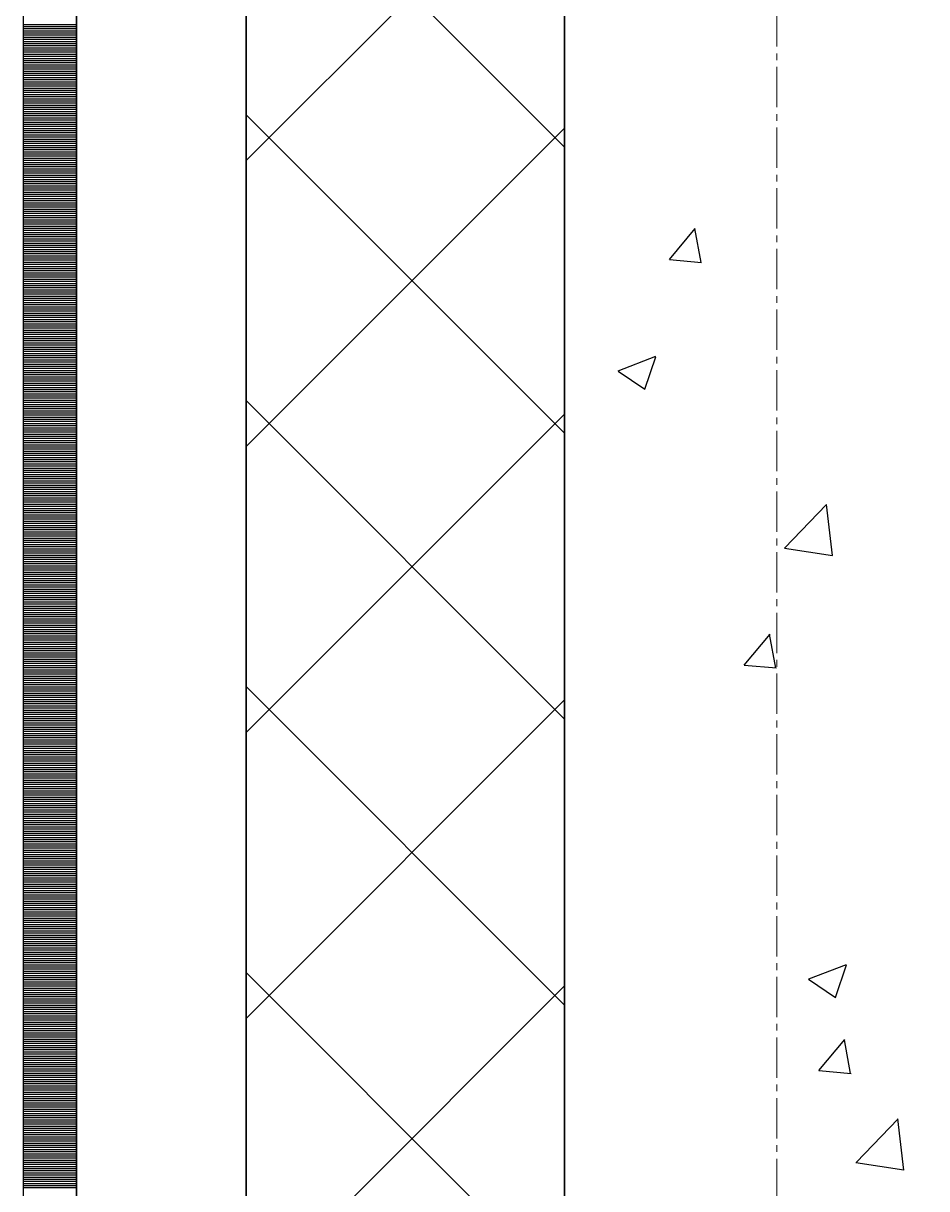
# Model space of a CAD drawing. Header units: millimetres. Extents: x 538266 to 1167394, y 114608 to 637157.
# Drawn here: x 1046079 to 1046504, y 517222 to 517771 of the extents above; entities that cross this region are included whole.
import ezdxf

# ---------------------------------------------------------------- set-up
doc = ezdxf.new("R2010")
doc.units = ezdxf.units.MM
doc.linetypes.add('CENTER2', pattern=[28.575, 19.05, -3.175, 3.175, -3.175])
doc.linetypes.add('DASHED', pattern=[19.05, 12.7, -6.35])
for name, color, linetype, lineweight in [('0) шт стен 3 эт', 150, 'Continuous', 60), ('АР_Стены ПЕНОблок', 52, 'Continuous', 20), ('АР_Тонкая', 254, 'Continuous', 5), ('АР_Утеплитель', 31, 'Continuous', 0), ('АР_Штриховка', 8, 'Continuous', 0)]:
    doc.layers.add(name, color=color, linetype=linetype, lineweight=lineweight)
doc.layers.add('АР_Делит', color=120, linetype='Continuous', lineweight=0, plot=False)
doc.layers.add('РД_Оси_100', color=7, linetype='Continuous', lineweight=0, true_color=0x525252)

# ---------------------------------------------------------------- blocks, each defined once
blk = doc.blocks.new('СОШ_2200_АР_ОСИ_М100_28.05.24')
at = {"layer": 'АР_Делит', "color": 251, "linetype": 'DASHED', "true_color": 0x636466}
blk.add_lwpolyline([(114955, 135155), (114955, -355), (93595.036, -355), (93595.036, 13855), (94145, 13855), (94145, 68320), (66055, 68320), (66055, 13857.73), (83455, 13857.73), (83455, -355), (45245, -355), (45245, 13145), (44695, 13145), (44695, 26755), (45245, 26755), (45245, 68320), (20455, 68320), (20455, 26755), (27955, 26755), (27955, 13145), (-355, 13145), (-355, 100855)], dxfattribs=at)
at = {"layer": 'РД_Оси_100', "color": 251, "linetype": 'CENTER2', "true_color": 0x636466}
blk.add_line((0, -6155), (0, 139938.679), dxfattribs=at)
blk = doc.blocks.new('3_этаж1')
at = {"layer": 'АР_Стены ПЕНОблок', "color": 18, "linetype": 'Continuous', "lineweight": 25, "true_color": 0x000000}
blk.add_line((684283.57, 587568.74), (684283.57, 511368.74), dxfattribs=at)
at = {"layer": 'АР_Тонкая', "color": 18, "linetype": 'Continuous', "lineweight": 25, "true_color": 0x000000}
for p, q in [((684028.57, 587568.74), (684028.57, 511368.74)), ((684053.57, 587568.74), (684053.57, 511368.74)), ((684053.57, 511368.74), (684053.57, 587568.74)), ((684133.57, 511368.74), (684133.57, 587568.74))]:
    blk.add_line(p, q, dxfattribs=at)
at = {"layer": 'АР_Утеплитель', "color": 18, "linetype": 'Continuous', "lineweight": 25, "true_color": 0x000000}
for p, q in [((684133.57, 587568.74), (684133.57, 511368.74)), ((684283.57, 511368.74), (684283.57, 587568.74))]:
    blk.add_line(p, q, dxfattribs=at)
at = {"layer": 'АР_Штриховка', "color": 18, "linetype": 'Continuous', "lineweight": 25, "true_color": 0x000000}
for p, q in [((684283.57, 517712.64), (684133.57, 517862.64)), ((684133.57, 517706.35), (684283.57, 517856.35)), ((684028.57, 517770.49), (684053.57, 517770.49)), ((684028.57, 517769.49), (684053.57, 517769.49)), ((684028.57, 517768.49), (684053.57, 517768.49)), ((684028.57, 517767.49), (684053.57, 517767.49)), ((684028.57, 517766.49), (684053.57, 517766.49)), ((684028.57, 517765.49), (684053.57, 517765.49)), ((684028.57, 517764.49), (684053.57, 517764.49)), ((684028.57, 517763.49), (684053.57, 517763.49)), ((684028.57, 517762.49), (684053.57, 517762.49)), ((684028.57, 517761.49), (684053.57, 517761.49)), ((684028.57, 517760.49), (684053.57, 517760.49)), ((684028.57, 517759.49), (684053.57, 517759.49)), ((684028.57, 517758.49), (684053.57, 517758.49)), ((684028.57, 517757.49), (684053.57, 517757.49)), ((684028.57, 517756.49), (684053.57, 517756.49)), ((684028.57, 517755.49), (684053.57, 517755.49)), ((684028.57, 517754.49), (684053.57, 517754.49)), ((684028.57, 517753.49), (684053.57, 517753.49)), ((684028.57, 517752.49), (684053.57, 517752.49)), ((684028.57, 517751.49), (684053.57, 517751.49)), ((684028.57, 517750.49), (684053.57, 517750.49)), ((684028.57, 517749.49), (684053.57, 517749.49)), ((684028.57, 517748.49), (684053.57, 517748.49)), ((684028.57, 517747.49), (684053.57, 517747.49)), ((684028.57, 517746.49), (684053.57, 517746.49)), ((684028.57, 517745.49), (684053.57, 517745.49)), ((684028.57, 517744.49), (684053.57, 517744.49)), ((684028.57, 517743.49), (684053.57, 517743.49)), ((684028.57, 517742.49), (684053.57, 517742.49)), ((684028.57, 517741.49), (684053.57, 517741.49)), ((684028.57, 517740.49), (684053.57, 517740.49)), ((684028.57, 517739.49), (684053.57, 517739.49)), ((684028.57, 517738.49), (684053.57, 517738.49)), ((684028.57, 517737.49), (684053.57, 517737.49)), ((684028.57, 517736.49), (684053.57, 517736.49)), ((684028.57, 517735.49), (684053.57, 517735.49)), ((684028.57, 517734.49), (684053.57, 517734.49)), ((684028.57, 517733.49), (684053.57, 517733.49)), ((684028.57, 517732.49), (684053.57, 517732.49)), ((684028.57, 517731.49), (684053.57, 517731.49)), ((684028.57, 517730.49), (684053.57, 517730.49)), ((684028.57, 517729.49), (684053.57, 517729.49)), ((684028.57, 517728.49), (684053.57, 517728.49)), ((684028.57, 517727.49), (684053.57, 517727.49)), ((684028.57, 517726.49), (684053.57, 517726.49)), ((684028.57, 517725.49), (684053.57, 517725.49)), ((684028.57, 517724.49), (684053.57, 517724.49)), ((684028.57, 517723.49), (684053.57, 517723.49)), ((684283.57, 517577.93), (684133.57, 517727.93)), ((684028.57, 517722.49), (684053.57, 517722.49)), ((684028.57, 517721.49), (684053.57, 517721.49)), ((684028.57, 517720.49), (684053.57, 517720.49)), ((684028.57, 517719.49), (684053.57, 517719.49)), ((684028.57, 517718.49), (684053.57, 517718.49)), ((684133.57, 517571.64), (684283.57, 517721.64)), ((684028.57, 517717.49), (684053.57, 517717.49)), ((684028.57, 517716.49), (684053.57, 517716.49)), ((684028.57, 517715.49), (684053.57, 517715.49)), ((684028.57, 517714.49), (684053.57, 517714.49)), ((684028.57, 517713.49), (684053.57, 517713.49)), ((684028.57, 517712.49), (684053.57, 517712.49)), ((684028.57, 517711.49), (684053.57, 517711.49)), ((684028.57, 517710.49), (684053.57, 517710.49)), ((684028.57, 517709.49), (684053.57, 517709.49)), ((684028.57, 517708.49), (684053.57, 517708.49)), ((684028.57, 517707.49), (684053.57, 517707.49)), ((684028.57, 517706.49), (684053.57, 517706.49)), ((684028.57, 517705.49), (684053.57, 517705.49)), ((684028.57, 517704.49), (684053.57, 517704.49)), ((684028.57, 517703.49), (684053.57, 517703.49)), ((684028.57, 517702.49), (684053.57, 517702.49)), ((684028.57, 517701.49), (684053.57, 517701.49)), ((684028.57, 517700.49), (684053.57, 517700.49)), ((684028.57, 517699.49), (684053.57, 517699.49)), ((684028.57, 517698.49), (684053.57, 517698.49)), ((684028.57, 517697.49), (684053.57, 517697.49)), ((684028.57, 517696.49), (684053.57, 517696.49)), ((684028.57, 517695.49), (684053.57, 517695.49)), ((684028.57, 517694.49), (684053.57, 517694.49)), ((684028.57, 517693.49), (684053.57, 517693.49)), ((684028.57, 517692.49), (684053.57, 517692.49)), ((684028.57, 517691.49), (684053.57, 517691.49)), ((684028.57, 517690.49), (684053.57, 517690.49)), ((684028.57, 517689.49), (684053.57, 517689.49)), ((684028.57, 517688.49), (684053.57, 517688.49)), ((684028.57, 517687.49), (684053.57, 517687.49)), ((684028.57, 517686.49), (684053.57, 517686.49)), ((684028.57, 517685.49), (684053.57, 517685.49)), ((684028.57, 517684.49), (684053.57, 517684.49)), ((684028.57, 517683.49), (684053.57, 517683.49)), ((684028.57, 517682.49), (684053.57, 517682.49)), ((684028.57, 517681.49), (684053.57, 517681.49)), ((684028.57, 517680.49), (684053.57, 517680.49)), ((684028.57, 517679.49), (684053.57, 517679.49)), ((684028.57, 517678.49), (684053.57, 517678.49)), ((684028.57, 517677.49), (684053.57, 517677.49)), ((684028.57, 517676.49), (684053.57, 517676.49)), ((684028.57, 517675.49), (684053.57, 517675.49)), ((684028.57, 517674.49), (684053.57, 517674.49)), ((684332.97, 517659.72), (684345.21, 517674.31)), ((684347.91, 517658.34), (684344.97, 517674.26)), ((684028.57, 517673.49), (684053.57, 517673.49)), ((684028.57, 517672.49), (684053.57, 517672.49)), ((684028.57, 517671.49), (684053.57, 517671.49)), ((684028.57, 517670.49), (684053.57, 517670.49)), ((684028.57, 517669.49), (684053.57, 517669.49)), ((684028.57, 517668.49), (684053.57, 517668.49)), ((684028.57, 517667.49), (684053.57, 517667.49)), ((684028.57, 517666.49), (684053.57, 517666.49)), ((684028.57, 517665.49), (684053.57, 517665.49)), ((684028.57, 517664.49), (684053.57, 517664.49)), ((684028.57, 517663.49), (684053.57, 517663.49)), ((684028.57, 517662.49), (684053.57, 517662.49)), ((684028.57, 517661.49), (684053.57, 517661.49)), ((684028.57, 517660.49), (684053.57, 517660.49)), ((684028.57, 517659.49), (684053.57, 517659.49)), ((684028.57, 517658.49), (684053.57, 517658.49)), ((684332.97, 517659.71), (684348.15, 517658.38)), ((684028.57, 517657.49), (684053.57, 517657.49)), ((684028.57, 517656.49), (684053.57, 517656.49)), ((684028.57, 517655.49), (684053.57, 517655.49)), ((684028.57, 517654.49), (684053.57, 517654.49)), ((684028.57, 517653.49), (684053.57, 517653.49)), ((684028.57, 517652.49), (684053.57, 517652.49)), ((684028.57, 517651.49), (684053.57, 517651.49)), ((684028.57, 517650.49), (684053.57, 517650.49)), ((684028.57, 517649.49), (684053.57, 517649.49)), ((684028.57, 517648.49), (684053.57, 517648.49)), ((684028.57, 517647.49), (684053.57, 517647.49)), ((684028.57, 517646.49), (684053.57, 517646.49)), ((684028.57, 517645.49), (684053.57, 517645.49)), ((684028.57, 517644.49), (684053.57, 517644.49)), ((684028.57, 517643.49), (684053.57, 517643.49)), ((684028.57, 517642.49), (684053.57, 517642.49)), ((684028.57, 517641.49), (684053.57, 517641.49)), ((684028.57, 517640.49), (684053.57, 517640.49)), ((684028.57, 517639.49), (684053.57, 517639.49)), ((684028.57, 517638.49), (684053.57, 517638.49)), ((684028.57, 517637.49), (684053.57, 517637.49)), ((684028.57, 517636.49), (684053.57, 517636.49)), ((684028.57, 517635.49), (684053.57, 517635.49)), ((684028.57, 517634.49), (684053.57, 517634.49)), ((684028.57, 517633.49), (684053.57, 517633.49)), ((684028.57, 517632.49), (684053.57, 517632.49)), ((684028.57, 517631.49), (684053.57, 517631.49)), ((684028.57, 517630.49), (684053.57, 517630.49)), ((684028.57, 517629.49), (684053.57, 517629.49)), ((684028.57, 517628.49), (684053.57, 517628.49)), ((684028.57, 517627.49), (684053.57, 517627.49)), ((684028.57, 517626.49), (684053.57, 517626.49)), ((684028.57, 517625.49), (684053.57, 517625.49)), ((684028.57, 517624.49), (684053.57, 517624.49)), ((684028.57, 517623.49), (684053.57, 517623.49)), ((684028.57, 517622.49), (684053.57, 517622.49)), ((684028.57, 517621.49), (684053.57, 517621.49)), ((684028.57, 517620.49), (684053.57, 517620.49)), ((684028.57, 517619.49), (684053.57, 517619.49)), ((684028.57, 517618.49), (684053.57, 517618.49)), ((684028.57, 517617.49), (684053.57, 517617.49)), ((684028.57, 517616.49), (684053.57, 517616.49)), ((684028.57, 517615.49), (684053.57, 517615.49)), ((684028.57, 517614.49), (684053.57, 517614.49)), ((684308.88, 517607.29), (684326.66, 517614.12)), ((684321.44, 517598.59), (684326.59, 517613.93)), ((684028.57, 517613.49), (684053.57, 517613.49)), ((684028.57, 517612.49), (684053.57, 517612.49)), ((684028.57, 517611.49), (684053.57, 517611.49)), ((684028.57, 517610.49), (684053.57, 517610.49)), ((684028.57, 517609.49), (684053.57, 517609.49)), ((684028.57, 517608.49), (684053.57, 517608.49)), ((684028.57, 517607.49), (684053.57, 517607.49)), ((684028.57, 517606.49), (684053.57, 517606.49)), ((684028.57, 517605.49), (684053.57, 517605.49)), ((684028.57, 517604.49), (684053.57, 517604.49)), ((684028.57, 517603.49), (684053.57, 517603.49)), ((684308.8, 517607.11), (684321.43, 517598.59)), ((684028.57, 517602.49), (684053.57, 517602.49)), ((684028.57, 517601.49), (684053.57, 517601.49)), ((684028.57, 517600.49), (684053.57, 517600.49)), ((684028.57, 517599.49), (684053.57, 517599.49)), ((684028.57, 517598.49), (684053.57, 517598.49)), ((684028.57, 517597.49), (684053.57, 517597.49)), ((684028.57, 517596.49), (684053.57, 517596.49)), ((684028.57, 517595.49), (684053.57, 517595.49)), ((684028.57, 517594.49), (684053.57, 517594.49)), ((684028.57, 517593.49), (684053.57, 517593.49)), ((684028.57, 517592.49), (684053.57, 517592.49)), ((684283.57, 517443.23), (684133.57, 517593.23)), ((684028.57, 517591.49), (684053.57, 517591.49)), ((684028.57, 517590.49), (684053.57, 517590.49)), ((684028.57, 517589.49), (684053.57, 517589.49)), ((684028.57, 517588.49), (684053.57, 517588.49)), ((684028.57, 517587.49), (684053.57, 517587.49)), ((684028.57, 517586.49), (684053.57, 517586.49)), ((684133.57, 517436.94), (684283.57, 517586.94)), ((684028.57, 517585.49), (684053.57, 517585.49)), ((684028.57, 517584.49), (684053.57, 517584.49)), ((684028.57, 517583.49), (684053.57, 517583.49)), ((684028.57, 517582.49), (684053.57, 517582.49)), ((684028.57, 517581.49), (684053.57, 517581.49)), ((684028.57, 517580.49), (684053.57, 517580.49)), ((684028.57, 517579.49), (684053.57, 517579.49)), ((684028.57, 517578.49), (684053.57, 517578.49)), ((684028.57, 517577.49), (684053.57, 517577.49)), ((684028.57, 517576.49), (684053.57, 517576.49)), ((684028.57, 517575.49), (684053.57, 517575.49)), ((684028.57, 517574.49), (684053.57, 517574.49)), ((684028.57, 517573.49), (684053.57, 517573.49)), ((684028.57, 517572.49), (684053.57, 517572.49)), ((684028.57, 517571.49), (684053.57, 517571.49)), ((684028.57, 517570.49), (684053.57, 517570.49)), ((684028.57, 517569.49), (684053.57, 517569.49)), ((684028.57, 517568.49), (684053.57, 517568.49)), ((684028.57, 517567.49), (684053.57, 517567.49)), ((684028.57, 517566.49), (684053.57, 517566.49)), ((684028.57, 517565.49), (684053.57, 517565.49)), ((684028.57, 517564.49), (684053.57, 517564.49)), ((684028.57, 517563.49), (684053.57, 517563.49)), ((684028.57, 517562.49), (684053.57, 517562.49)), ((684028.57, 517561.49), (684053.57, 517561.49)), ((684028.57, 517560.49), (684053.57, 517560.49)), ((684028.57, 517559.49), (684053.57, 517559.49)), ((684028.57, 517558.49), (684053.57, 517558.49)), ((684028.57, 517557.49), (684053.57, 517557.49)), ((684028.57, 517556.49), (684053.57, 517556.49)), ((684028.57, 517555.49), (684053.57, 517555.49)), ((684028.57, 517554.49), (684053.57, 517554.49)), ((684028.57, 517553.49), (684053.57, 517553.49)), ((684028.57, 517552.49), (684053.57, 517552.49)), ((684028.57, 517551.49), (684053.57, 517551.49)), ((684028.57, 517550.49), (684053.57, 517550.49)), ((684028.57, 517549.49), (684053.57, 517549.49)), ((684028.57, 517548.49), (684053.57, 517548.49)), ((684028.57, 517547.49), (684053.57, 517547.49)), ((684028.57, 517546.49), (684053.57, 517546.49)), ((684028.57, 517545.49), (684053.57, 517545.49)), ((684028.57, 517544.49), (684053.57, 517544.49)), ((684028.57, 517543.49), (684053.57, 517543.49)), ((684028.57, 517542.49), (684053.57, 517542.49)), ((684387.26, 517523.73), (684407.04, 517544.35)), ((684409.81, 517520.22), (684407, 517544.34)), ((684028.57, 517541.49), (684053.57, 517541.49)), ((684028.57, 517540.49), (684053.57, 517540.49)), ((684028.57, 517539.49), (684053.57, 517539.49)), ((684028.57, 517538.49), (684053.57, 517538.49)), ((684028.57, 517537.49), (684053.57, 517537.49)), ((684028.57, 517536.49), (684053.57, 517536.49)), ((684028.57, 517535.49), (684053.57, 517535.49)), ((684028.57, 517534.49), (684053.57, 517534.49)), ((684028.57, 517533.49), (684053.57, 517533.49)), ((684028.57, 517532.49), (684053.57, 517532.49)), ((684028.57, 517531.49), (684053.57, 517531.49)), ((684028.57, 517530.49), (684053.57, 517530.49)), ((684028.57, 517529.49), (684053.57, 517529.49)), ((684028.57, 517528.49), (684053.57, 517528.49)), ((684028.57, 517527.49), (684053.57, 517527.49)), ((684028.57, 517526.49), (684053.57, 517526.49)), ((684028.57, 517525.49), (684053.57, 517525.49)), ((684028.57, 517524.49), (684053.57, 517524.49)), ((684028.57, 517523.49), (684053.57, 517523.49)), ((684028.57, 517522.49), (684053.57, 517522.49)), ((684028.57, 517521.49), (684053.57, 517521.49)), ((684028.57, 517520.49), (684053.57, 517520.49)), ((684387.23, 517523.79), (684409.82, 517520.29)), ((684028.57, 517519.49), (684053.57, 517519.49)), ((684028.57, 517518.49), (684053.57, 517518.49)), ((684028.57, 517517.49), (684053.57, 517517.49)), ((684028.57, 517516.49), (684053.57, 517516.49)), ((684028.57, 517515.49), (684053.57, 517515.49)), ((684028.57, 517514.49), (684053.57, 517514.49)), ((684028.57, 517513.49), (684053.57, 517513.49)), ((684028.57, 517512.49), (684053.57, 517512.49)), ((684028.57, 517511.49), (684053.57, 517511.49)), ((684028.57, 517510.49), (684053.57, 517510.49)), ((684028.57, 517509.49), (684053.57, 517509.49)), ((684028.57, 517508.49), (684053.57, 517508.49)), ((684028.57, 517507.49), (684053.57, 517507.49)), ((684028.57, 517506.49), (684053.57, 517506.49)), ((684028.57, 517505.49), (684053.57, 517505.49)), ((684028.57, 517504.49), (684053.57, 517504.49)), ((684028.57, 517503.49), (684053.57, 517503.49)), ((684028.57, 517502.49), (684053.57, 517502.49)), ((684028.57, 517501.49), (684053.57, 517501.49)), ((684028.57, 517500.49), (684053.57, 517500.49)), ((684028.57, 517499.49), (684053.57, 517499.49)), ((684028.57, 517498.49), (684053.57, 517498.49)), ((684028.57, 517497.49), (684053.57, 517497.49)), ((684028.57, 517496.49), (684053.57, 517496.49)), ((684028.57, 517495.49), (684053.57, 517495.49)), ((684028.57, 517494.49), (684053.57, 517494.49)), ((684028.57, 517493.49), (684053.57, 517493.49)), ((684028.57, 517492.49), (684053.57, 517492.49)), ((684028.57, 517491.49), (684053.57, 517491.49)), ((684028.57, 517490.49), (684053.57, 517490.49)), ((684028.57, 517489.49), (684053.57, 517489.49)), ((684028.57, 517488.49), (684053.57, 517488.49)), ((684028.57, 517487.49), (684053.57, 517487.49)), ((684028.57, 517486.49), (684053.57, 517486.49)), ((684028.57, 517485.49), (684053.57, 517485.49)), ((684028.57, 517484.49), (684053.57, 517484.49)), ((684028.57, 517483.49), (684053.57, 517483.49)), ((684028.57, 517482.49), (684053.57, 517482.49)), ((684368.21, 517468.66), (684380.46, 517483.26)), ((684383.15, 517467.28), (684380.22, 517483.2)), ((684028.57, 517481.49), (684053.57, 517481.49)), ((684028.57, 517480.49), (684053.57, 517480.49)), ((684028.57, 517479.49), (684053.57, 517479.49)), ((684028.57, 517478.49), (684053.57, 517478.49)), ((684028.57, 517477.49), (684053.57, 517477.49)), ((684028.57, 517476.49), (684053.57, 517476.49)), ((684028.57, 517475.49), (684053.57, 517475.49)), ((684028.57, 517474.49), (684053.57, 517474.49)), ((684028.57, 517473.49), (684053.57, 517473.49)), ((684028.57, 517472.49), (684053.57, 517472.49)), ((684028.57, 517471.49), (684053.57, 517471.49)), ((684028.57, 517470.49), (684053.57, 517470.49)), ((684028.57, 517469.49), (684053.57, 517469.49)), ((684028.57, 517468.49), (684053.57, 517468.49)), ((684028.57, 517467.49), (684053.57, 517467.49)), ((684028.57, 517466.49), (684053.57, 517466.49)), ((684028.57, 517465.49), (684053.57, 517465.49)), ((684368.21, 517468.65), (684383.39, 517467.32)), ((684028.57, 517464.49), (684053.57, 517464.49)), ((684028.57, 517463.49), (684053.57, 517463.49)), ((684028.57, 517462.49), (684053.57, 517462.49)), ((684028.57, 517461.49), (684053.57, 517461.49)), ((684028.57, 517460.49), (684053.57, 517460.49)), ((684028.57, 517459.49), (684053.57, 517459.49)), ((684028.57, 517458.49), (684053.57, 517458.49)), ((684028.57, 517457.49), (684053.57, 517457.49)), ((684028.57, 517456.49), (684053.57, 517456.49)), ((684028.57, 517455.49), (684053.57, 517455.49)), ((684028.57, 517454.49), (684053.57, 517454.49)), ((684283.57, 517308.52), (684133.57, 517458.52)), ((684028.57, 517453.49), (684053.57, 517453.49)), ((684028.57, 517452.49), (684053.57, 517452.49)), ((684028.57, 517451.49), (684053.57, 517451.49)), ((684028.57, 517450.49), (684053.57, 517450.49)), ((684028.57, 517449.49), (684053.57, 517449.49)), ((684133.57, 517302.24), (684283.57, 517452.24)), ((684028.57, 517448.49), (684053.57, 517448.49)), ((684028.57, 517447.49), (684053.57, 517447.49)), ((684028.57, 517446.49), (684053.57, 517446.49)), ((684028.57, 517445.49), (684053.57, 517445.49)), ((684028.57, 517444.49), (684053.57, 517444.49)), ((684028.57, 517443.49), (684053.57, 517443.49)), ((684028.57, 517442.49), (684053.57, 517442.49)), ((684028.57, 517441.49), (684053.57, 517441.49)), ((684028.57, 517440.49), (684053.57, 517440.49)), ((684028.57, 517439.49), (684053.57, 517439.49)), ((684028.57, 517438.49), (684053.57, 517438.49)), ((684028.57, 517437.49), (684053.57, 517437.49)), ((684028.57, 517436.49), (684053.57, 517436.49)), ((684028.57, 517435.49), (684053.57, 517435.49)), ((684028.57, 517434.49), (684053.57, 517434.49)), ((684028.57, 517433.49), (684053.57, 517433.49)), ((684028.57, 517432.49), (684053.57, 517432.49)), ((684028.57, 517431.49), (684053.57, 517431.49)), ((684028.57, 517430.49), (684053.57, 517430.49)), ((684028.57, 517429.49), (684053.57, 517429.49)), ((684028.57, 517428.49), (684053.57, 517428.49)), ((684028.57, 517427.49), (684053.57, 517427.49)), ((684028.57, 517426.49), (684053.57, 517426.49)), ((684028.57, 517425.49), (684053.57, 517425.49)), ((684028.57, 517424.49), (684053.57, 517424.49)), ((684028.57, 517423.49), (684053.57, 517423.49)), ((684028.57, 517422.49), (684053.57, 517422.49)), ((684028.57, 517421.49), (684053.57, 517421.49)), ((684028.57, 517420.49), (684053.57, 517420.49)), ((684028.57, 517419.49), (684053.57, 517419.49)), ((684028.57, 517418.49), (684053.57, 517418.49)), ((684028.57, 517417.49), (684053.57, 517417.49)), ((684028.57, 517416.49), (684053.57, 517416.49)), ((684028.57, 517415.49), (684053.57, 517415.49)), ((684028.57, 517414.49), (684053.57, 517414.49)), ((684028.57, 517413.49), (684053.57, 517413.49)), ((684028.57, 517412.49), (684053.57, 517412.49)), ((684028.57, 517411.49), (684053.57, 517411.49)), ((684028.57, 517410.49), (684053.57, 517410.49)), ((684028.57, 517409.49), (684053.57, 517409.49)), ((684028.57, 517408.49), (684053.57, 517408.49)), ((684028.57, 517407.49), (684053.57, 517407.49)), ((684028.57, 517406.49), (684053.57, 517406.49)), ((684028.57, 517405.49), (684053.57, 517405.49)), ((684028.57, 517404.49), (684053.57, 517404.49)), ((684028.57, 517403.49), (684053.57, 517403.49)), ((684028.57, 517402.49), (684053.57, 517402.49)), ((684028.57, 517401.49), (684053.57, 517401.49)), ((684028.57, 517400.49), (684053.57, 517400.49)), ((684028.57, 517399.49), (684053.57, 517399.49)), ((684028.57, 517398.49), (684053.57, 517398.49)), ((684028.57, 517397.49), (684053.57, 517397.49)), ((684028.57, 517396.49), (684053.57, 517396.49)), ((684028.57, 517395.49), (684053.57, 517395.49)), ((684028.57, 517394.49), (684053.57, 517394.49)), ((684028.57, 517393.49), (684053.57, 517393.49)), ((684028.57, 517392.49), (684053.57, 517392.49)), ((684028.57, 517391.49), (684053.57, 517391.49)), ((684028.57, 517390.49), (684053.57, 517390.49)), ((684028.57, 517389.49), (684053.57, 517389.49)), ((684028.57, 517388.49), (684053.57, 517388.49)), ((684028.57, 517387.49), (684053.57, 517387.49)), ((684028.57, 517386.49), (684053.57, 517386.49)), ((684028.57, 517385.49), (684053.57, 517385.49)), ((684028.57, 517384.49), (684053.57, 517384.49)), ((684028.57, 517383.49), (684053.57, 517383.49)), ((684028.57, 517382.49), (684053.57, 517382.49)), ((684028.57, 517381.49), (684053.57, 517381.49)), ((684028.57, 517380.49), (684053.57, 517380.49)), ((684028.57, 517379.49), (684053.57, 517379.49)), ((684028.57, 517378.49), (684053.57, 517378.49)), ((684028.57, 517377.49), (684053.57, 517377.49)), ((684028.57, 517376.49), (684053.57, 517376.49)), ((684028.57, 517375.49), (684053.57, 517375.49)), ((684028.57, 517374.49), (684053.57, 517374.49)), ((684028.57, 517373.49), (684053.57, 517373.49)), ((684028.57, 517372.49), (684053.57, 517372.49)), ((684028.57, 517371.49), (684053.57, 517371.49)), ((684028.57, 517370.49), (684053.57, 517370.49)), ((684028.57, 517369.49), (684053.57, 517369.49)), ((684028.57, 517368.49), (684053.57, 517368.49)), ((684028.57, 517367.49), (684053.57, 517367.49)), ((684028.57, 517366.49), (684053.57, 517366.49)), ((684028.57, 517365.49), (684053.57, 517365.49)), ((684028.57, 517364.49), (684053.57, 517364.49)), ((684028.57, 517363.49), (684053.57, 517363.49)), ((684028.57, 517362.49), (684053.57, 517362.49)), ((684028.57, 517361.49), (684053.57, 517361.49)), ((684028.57, 517360.49), (684053.57, 517360.49)), ((684028.57, 517359.49), (684053.57, 517359.49)), ((684028.57, 517358.49), (684053.57, 517358.49)), ((684028.57, 517357.49), (684053.57, 517357.49)), ((684028.57, 517356.49), (684053.57, 517356.49)), ((684028.57, 517355.49), (684053.57, 517355.49)), ((684028.57, 517354.49), (684053.57, 517354.49)), ((684028.57, 517353.49), (684053.57, 517353.49)), ((684028.57, 517352.49), (684053.57, 517352.49)), ((684028.57, 517351.49), (684053.57, 517351.49)), ((684028.57, 517350.49), (684053.57, 517350.49)), ((684028.57, 517349.49), (684053.57, 517349.49)), ((684028.57, 517348.49), (684053.57, 517348.49)), ((684028.57, 517347.49), (684053.57, 517347.49)), ((684028.57, 517346.49), (684053.57, 517346.49)), ((684028.57, 517345.49), (684053.57, 517345.49)), ((684028.57, 517344.49), (684053.57, 517344.49)), ((684028.57, 517343.49), (684053.57, 517343.49)), ((684028.57, 517342.49), (684053.57, 517342.49)), ((684028.57, 517341.49), (684053.57, 517341.49)), ((684028.57, 517340.49), (684053.57, 517340.49)), ((684028.57, 517339.49), (684053.57, 517339.49)), ((684028.57, 517338.49), (684053.57, 517338.49)), ((684028.57, 517337.49), (684053.57, 517337.49)), ((684028.57, 517336.49), (684053.57, 517336.49)), ((684028.57, 517335.49), (684053.57, 517335.49)), ((684028.57, 517334.49), (684053.57, 517334.49)), ((684028.57, 517333.49), (684053.57, 517333.49)), ((684028.57, 517332.49), (684053.57, 517332.49)), ((684028.57, 517331.49), (684053.57, 517331.49)), ((684028.57, 517330.49), (684053.57, 517330.49)), ((684028.57, 517329.49), (684053.57, 517329.49)), ((684028.57, 517328.49), (684053.57, 517328.49)), ((684028.57, 517327.49), (684053.57, 517327.49)), ((684028.57, 517326.49), (684053.57, 517326.49)), ((684028.57, 517325.49), (684053.57, 517325.49)), ((684028.57, 517324.49), (684053.57, 517324.49)), ((684028.57, 517323.49), (684053.57, 517323.49)), ((684283.57, 517173.82), (684133.57, 517323.82)), ((684398.69, 517320.84), (684416.48, 517327.66)), ((684411.25, 517312.13), (684416.4, 517327.48)), ((684028.57, 517322.49), (684053.57, 517322.49)), ((684028.57, 517321.49), (684053.57, 517321.49)), ((684028.57, 517320.49), (684053.57, 517320.49)), ((684028.57, 517319.49), (684053.57, 517319.49)), ((684028.57, 517318.49), (684053.57, 517318.49)), ((684028.57, 517317.49), (684053.57, 517317.49)), ((684133.57, 517167.53), (684283.57, 517317.53)), ((684398.61, 517320.66), (684411.24, 517312.13)), ((684028.57, 517316.49), (684053.57, 517316.49)), ((684028.57, 517315.49), (684053.57, 517315.49)), ((684028.57, 517314.49), (684053.57, 517314.49)), ((684028.57, 517313.49), (684053.57, 517313.49)), ((684028.57, 517312.49), (684053.57, 517312.49)), ((684028.57, 517311.49), (684053.57, 517311.49)), ((684028.57, 517310.49), (684053.57, 517310.49)), ((684028.57, 517309.49), (684053.57, 517309.49)), ((684028.57, 517308.49), (684053.57, 517308.49)), ((684028.57, 517307.49), (684053.57, 517307.49)), ((684028.57, 517306.49), (684053.57, 517306.49)), ((684028.57, 517305.49), (684053.57, 517305.49)), ((684028.57, 517304.49), (684053.57, 517304.49)), ((684028.57, 517303.49), (684053.57, 517303.49)), ((684028.57, 517302.49), (684053.57, 517302.49)), ((684028.57, 517301.49), (684053.57, 517301.49)), ((684028.57, 517300.49), (684053.57, 517300.49)), ((684028.57, 517299.49), (684053.57, 517299.49)), ((684028.57, 517298.49), (684053.57, 517298.49)), ((684028.57, 517297.49), (684053.57, 517297.49)), ((684028.57, 517296.49), (684053.57, 517296.49)), ((684028.57, 517295.49), (684053.57, 517295.49)), ((684028.57, 517294.49), (684053.57, 517294.49)), ((684028.57, 517293.49), (684053.57, 517293.49)), ((684028.57, 517292.49), (684053.57, 517292.49)), ((684028.57, 517291.49), (684053.57, 517291.49)), ((684028.57, 517290.49), (684053.57, 517290.49)), ((684403.45, 517277.61), (684415.7, 517292.2)), ((684418.4, 517276.22), (684415.46, 517292.15)), ((684028.57, 517289.49), (684053.57, 517289.49)), ((684028.57, 517288.49), (684053.57, 517288.49)), ((684028.57, 517287.49), (684053.57, 517287.49)), ((684028.57, 517286.49), (684053.57, 517286.49)), ((684028.57, 517285.49), (684053.57, 517285.49)), ((684028.57, 517284.49), (684053.57, 517284.49)), ((684028.57, 517283.49), (684053.57, 517283.49)), ((684028.57, 517282.49), (684053.57, 517282.49)), ((684028.57, 517281.49), (684053.57, 517281.49)), ((684028.57, 517280.49), (684053.57, 517280.49)), ((684028.57, 517279.49), (684053.57, 517279.49)), ((684028.57, 517278.49), (684053.57, 517278.49)), ((684028.57, 517277.49), (684053.57, 517277.49)), ((684028.57, 517276.49), (684053.57, 517276.49)), ((684028.57, 517275.49), (684053.57, 517275.49)), ((684028.57, 517274.49), (684053.57, 517274.49)), ((684028.57, 517273.49), (684053.57, 517273.49)), ((684403.45, 517277.6), (684418.64, 517276.27)), ((684028.57, 517272.49), (684053.57, 517272.49)), ((684028.57, 517271.49), (684053.57, 517271.49)), ((684028.57, 517270.49), (684053.57, 517270.49)), ((684028.57, 517269.49), (684053.57, 517269.49)), ((684028.57, 517268.49), (684053.57, 517268.49)), ((684028.57, 517267.49), (684053.57, 517267.49)), ((684028.57, 517266.49), (684053.57, 517266.49)), ((684028.57, 517265.49), (684053.57, 517265.49)), ((684028.57, 517264.49), (684053.57, 517264.49)), ((684028.57, 517263.49), (684053.57, 517263.49)), ((684028.57, 517262.49), (684053.57, 517262.49)), ((684028.57, 517261.49), (684053.57, 517261.49)), ((684028.57, 517260.49), (684053.57, 517260.49)), ((684028.57, 517259.49), (684053.57, 517259.49)), ((684028.57, 517258.49), (684053.57, 517258.49)), ((684028.57, 517257.49), (684053.57, 517257.49)), ((684028.57, 517256.49), (684053.57, 517256.49)), ((684028.57, 517255.49), (684053.57, 517255.49)), ((684028.57, 517254.49), (684053.57, 517254.49)), ((684028.57, 517253.49), (684053.57, 517253.49)), ((684028.57, 517252.49), (684053.57, 517252.49)), ((684028.57, 517251.49), (684053.57, 517251.49)), ((684420.93, 517234.26), (684440.72, 517254.88)), ((684443.48, 517230.75), (684440.67, 517254.87)), ((684028.57, 517250.49), (684053.57, 517250.49)), ((684028.57, 517249.49), (684053.57, 517249.49)), ((684028.57, 517248.49), (684053.57, 517248.49)), ((684028.57, 517247.49), (684053.57, 517247.49)), ((684028.57, 517246.49), (684053.57, 517246.49)), ((684028.57, 517245.49), (684053.57, 517245.49)), ((684028.57, 517244.49), (684053.57, 517244.49)), ((684028.57, 517243.49), (684053.57, 517243.49)), ((684028.57, 517242.49), (684053.57, 517242.49)), ((684028.57, 517241.49), (684053.57, 517241.49)), ((684028.57, 517240.49), (684053.57, 517240.49)), ((684028.57, 517239.49), (684053.57, 517239.49)), ((684028.57, 517238.49), (684053.57, 517238.49)), ((684028.57, 517237.49), (684053.57, 517237.49)), ((684028.57, 517236.49), (684053.57, 517236.49)), ((684028.57, 517235.49), (684053.57, 517235.49)), ((684028.57, 517234.49), (684053.57, 517234.49)), ((684028.57, 517233.49), (684053.57, 517233.49)), ((684028.57, 517232.49), (684053.57, 517232.49)), ((684028.57, 517231.49), (684053.57, 517231.49)), ((684028.57, 517230.49), (684053.57, 517230.49)), ((684028.57, 517229.49), (684053.57, 517229.49)), ((684420.9, 517234.33), (684443.49, 517230.82)), ((684028.57, 517228.49), (684053.57, 517228.49)), ((684028.57, 517227.49), (684053.57, 517227.49)), ((684028.57, 517226.49), (684053.57, 517226.49)), ((684028.57, 517225.49), (684053.57, 517225.49)), ((684028.57, 517224.49), (684053.57, 517224.49)), ((684028.57, 517223.49), (684053.57, 517223.49)), ((684028.57, 517222.49), (684053.57, 517222.49))]:
    blk.add_line(p, q, dxfattribs=at)

msp = doc.modelspace()

# ---------------------------------------------------------------- block references
at = {"layer": '0) шт стен 3 эт', "color": 5, "lineweight": 25}
msp.add_blockref('3_этаж1', (362050.01, 0), dxfattribs=at)
at = {"layer": 'РД_Оси_100', "lineweight": 25}
msp.add_blockref('СОШ_2200_АР_ОСИ_М100_28.05.24', (1046433.58, 496768.74), dxfattribs=at)

doc.saveas('drawing.dxf')
